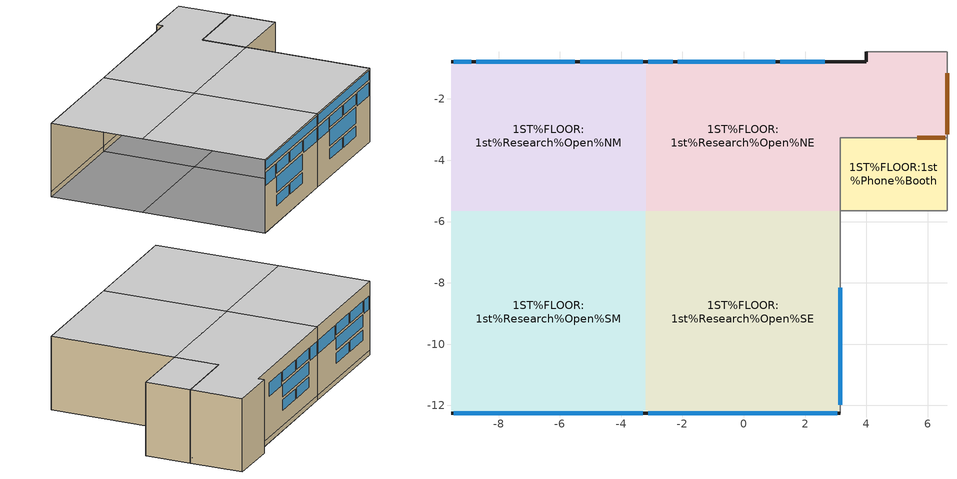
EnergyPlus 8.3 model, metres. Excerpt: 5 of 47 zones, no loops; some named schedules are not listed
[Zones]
1ST%FLOOR:1st%Research%Open%NE
 floor outside (27): 3.91,-3.26 3.52,-3.26 3.52,-0.78 3.91,-0.78 z0.51
 floor to 1st%Plenvm:1st%Plenvm (4): 3.14,-5.65 -3.2,-5.65 -3.2,-0.78 3.52,-0.78 3.52,-3.26 3.14,-3.26 z0.51
 floor ground (groundfloor_ashrae901_2013_zone5): 6.63,-3.26 3.91,-3.26 3.91,-0.78 3.99,-0.78 3.99,-0.45 6.63,-0.45 z0.51
 wall outside (extWall_heavy_ashrae901_2013_zone5): 3.99,-0.45 3.99,-0.78 z0.51:4.42; 3.99,-0.78,0.51 3.61,-0.78,0.51 3.61,-0.78,0.77 -3.2,-0.78,0.77 -3.2,-0.78,4.42 3.99,-0.78,4.42
 wall to 1ST%FLOOR:1st%Lobby (21): 6.63,-3.26 6.63,-0.45 3.99,-0.45 z0.51:4.42
 wall ground (extWall_heavy_ashrae901_2013_zone5): 3.61,-0.78 -3.2,-0.78 z0.51:0.77
 wall to 1ST%FLOOR:1st%Phone%Booth (23): 3.14,-5.65 3.14,-3.26 z0.51:4.42
 wall to 1ST%FLOOR:1st%Phone%Booth (31): 3.14,-3.26 6.63,-3.26 z0.51:4.42
 window (ext_win_ashrae901_zone5): 2.64,-0.78 1.19,-0.78 / -2.32,-0.78 -3.12,-0.78 z2.98:3.68; 1.02,-0.78 -0.5,-0.78 / -0.67,-0.78 -2.16,-0.78 z3.13:3.68; -0.67,-0.78 -2.16,-0.78 / 1.02,-0.78 -0.5,-0.78 z1.6:2.15; 1.02,-0.78 -2.16,-0.78 z2.31:2.97
 door inside (25): 6.63,-3.15 6.63,-1.17 / 5.66,-3.26 6.57,-3.26 z0.81:3.24
 ceiling to 2nd%Plenvm:2nd%Plenvm%False (5): -3.2,-5.65 3.14,-5.65 3.14,-3.26 6.63,-3.26 6.63,-0.45 3.99,-0.45 3.99,-0.78 -3.2,-0.78 z4.42
1ST%FLOOR:1st%Research%Open%NM
 floor to 1st%Plenvm:1st%Plenvm (4): -3.2,-5.65 -9.55,-5.65 -9.55,-0.78 -3.2,-0.78 z0.51
 wall outside (extWall_heavy_ashrae901_2013_zone5): -3.2,-0.78 -9.55,-0.78 z0.77:4.42
 wall ground (extWall_heavy_ashrae901_2013_zone5): -3.2,-0.78 -9.55,-0.78 z0.51:0.77
 window (ext_win_ashrae901_zone5): -5.51,-0.78 -7.03,-0.78 / -7.2,-0.78 -8.72,-0.78 z3.13:3.68; -5.51,-0.78 -7.03,-0.78 / -7.2,-0.78 -8.72,-0.78 z1.6:2.15; -5.51,-0.78 -8.72,-0.78 z2.31:2.97; -3.29,-0.78 -5.34,-0.78 / -8.89,-0.78 -9.47,-0.78 z2.98:3.68
 ceiling to 2nd%Plenvm:2nd%Plenvm%False (5): -9.55,-5.65 -3.2,-5.65 -3.2,-0.78 -9.55,-0.78 z4.42
1ST%FLOOR:1st%Phone%Booth
 floor outside (27): 6.63,-3.71 3.52,-3.71 3.52,-3.26 3.91,-3.26 3.91,-3.33 6.63,-3.33 z0.51
 floor to 1st%Plenvm:1st%Plenvm (4): 6.63,-5.65 3.14,-5.65 3.14,-3.26 3.52,-3.26 3.52,-3.71 6.63,-3.71 z0.51
 floor ground (groundfloor_ashrae901_2013_zone5): 6.63,-3.33 3.91,-3.33 3.91,-3.26 6.63,-3.26 z0.51
 wall to 1ST%FLOOR:1st%Volunteer%Area (22): 3.14,-5.65 6.63,-5.65 6.63,-3.26 z0.51:4.42
 ceiling to 2nd%Plenvm:2nd%Plenvm%False (5): 3.14,-5.65 6.63,-5.65 6.63,-3.26 3.14,-3.26 z4.42
1ST%FLOOR:1st%Research%Open%SM
 floor to 1st%Plenvm:1st%Plenvm (4): -3.2,-12.26 -9.55,-12.26 -9.55,-5.65 -3.2,-5.65 z0.51
 wall outside (extWall_heavy_ashrae901_2013_zone5): -9.55,-12.26 -3.2,-12.26 z0.51:4.42
 window (ext_win_ashrae901_zone5): -8.17,-12.26 -6.67,-12.26 / -6.51,-12.26 -5.03,-12.26 z1.44:1.99; -8.17,-12.26 -5.03,-12.26 z2.15:2.99; -8.17,-12.26 -6.67,-12.26 / -6.51,-12.26 -5.03,-12.26 z3.15:3.7; -9.47,-12.26 -3.29,-12.26 z3.87:4.34; -4.86,-12.26 -3.29,-12.26 / -9.47,-12.26 -8.34,-12.26 z3.01:3.7
 ceiling to 2nd%Plenvm:2nd%Plenvm%False (5): -9.55,-12.26 -3.2,-12.26 -3.2,-5.65 -9.55,-5.65 z4.42
1ST%FLOOR:1st%Research%Open%SE
 floor to 1st%Plenvm:1st%Plenvm (4): 3.14,-12.26 -3.2,-12.26 -3.2,-5.65 3.14,-5.65 z0.51
 wall outside (extWall_heavy_ashrae901_2013_zone5): -3.2,-12.26 3.14,-12.26 z0.51:4.42
 wall to 1ST%FLOOR:1st%Volunteer%Area (22): 3.14,-12.26 3.14,-5.65 z0.51:4.42
 window inside (1006): 3.14,-11.98 3.14,-8.16 z3.31:3.94
 window (ext_win_ashrae901_zone5): -1.68,-12.26 -0.18,-12.26 / -0.01,-12.26 1.47,-12.26 z1.44:1.99; -1.68,-12.26 1.47,-12.26 z2.15:2.99; -1.68,-12.26 -0.18,-12.26 / -0.01,-12.26 1.47,-12.26 z3.15:3.7; 1.63,-12.26 3.06,-12.26 / -3.12,-12.26 -1.84,-12.26 z3.01:3.7; -3.12,-12.26 3.06,-12.26 z3.87:4.34
 ceiling to 2nd%Plenvm:2nd%Plenvm%False (5): -3.2,-12.26 3.14,-12.26 3.14,-5.65 -3.2,-5.65 z4.42
[Building]
Building: North Axis {deg}=0; Terrain=Suburbs; Loads Convergence Tolerance Value=0.4; Temperature Convergence Tolerance Value {deltaC}=0.4; Solar Distribution=FullExterior; Maximum Number of Warmup Days=25; Minimum Number of Warmup Days=6
[Site:Location]
Phipps_CSL_Building: Latitude {deg}=40.5; Longitude {deg}=-80.22; Time Zone {hr}=-5; Elevation {m}=373
[SizingPeriod:DesignDay] Day of Month=15; Dry-Bulb Temperature Range Modifier Type=DefaultMultipliers; Humidity Condition Type=Wetbulb; Barometric Pressure {Pa}=96923.6; Wind Direction {deg}=0; Rain Indicator=No; Snow Indicator=No; Solar Model Indicator=ASHRAEClearSky; ASHRAE Clear Sky Optical Depth for Beam Irradiance (taub)=0; ASHRAE Clear Sky Optical Depth for Diffuse Irradiance (taud)=0
Name | Month | Day Type | Maximum Dry-Bulb Temperature {C} | Daily Dry-Bulb Temperature Range {deltaC} | Wetbulb or DewPoint at Maximum Dry-Bulb {C} | Wind Speed {m/s} | Daylight Saving Time Indicator | Sky Clearness
Summer Design Day in Phipps_CSL_Building | 7 | SummerDesignDay | 31.7 | 10.5 | 22.5 | 0 | Yes | 0.98
Winter Design Day in Phipps_CSL_Building | 1 | WinterDesignDay | -16.8 | 0 | -16.8 | 12.7 | No | 0
[Site:GroundTemperature:BuildingSurface]
14, 14, 14, 14, 14, 14, 14, 14, 14, 14, 14, 14
[Site:GroundTemperature:Deep]
14.89, 14.89, 14.89, 14.89, 14.89, 14.89, 14.89, 14.89, 14.89, 14.89, 14.89, 14.89
[Site:GroundReflectance]
0.2, 0.2, 0.2, 0.2, 0.2, 0.2, 0.2, 0.2, 0.2, 0.2, 0.2, 0.2
[Site:GroundReflectance:SnowModifier]
1, 1
[Material]
Name | Roughness | Thickness {m} | Conductivity {w/m-K} | Density {kg/m3} | Specific Heat {J/kg-K} | Thermal Emittance | Solar Absorptance | Visible Absorptance | Conductivity {W/m-K} | Thermal Absorptance
Brickwork Outer Leaf_0.105 | Rough | .105 | 0.84 | 1700 | 800 | 0.9 | 0.7 | 0.7
XPS Extruded Polystyrene  - CO2 Blowing_0.1035 | Rough | .1035 | 0.034 | 35 | 1400 | 0.9 | 0.6 | 0.6
Concrete Block (Heavyweight)_0.15 | Rough | .15 | 1.63 | 2300 | 1000 | 0.9 | 0.6 | 0.6
6 in. Concrete at R-0.0625/in (NW 145 lb/ft3 solid concrete)_0.1524 | Rough | .1524 | 2.27 | 2321.4 | 837.36 | 0.9 | 0.7 | 0.7
R-20 board Insulation (Glass fiber board)_0.1268 | Rough | .1268 | 0.036 | 160 | 840 | 0.9 | 0.7 | 0.7
Gypsum Plastering_0.013 | Rough | .013 | 0.4 | 1000 | 1000 | 0.9 | 0.5 | 0.5
3_1_10014 | Rough | 0.003 |  | 288 | 1380 |  | 0.7 | 0.7 | 0.06 | 0.9
3_2_10013 | Rough | 0.0381 |  | 1200 | 1000 |  | 0.7 | 0.7 | 0.38 | 0.9
5_1_10007 | Rough | 0.1397 |  | 2240 | 836.8 |  | 0.7 | 0.7 | 1.311 | 0.9
13_5_10001 | Smooth | 0.0159 |  | 784.9 | 830 |  | 0.92 | 0.92 | 0.16 | 0.9
21_2_10002 | Rough | 0.0762 |  | 240 | 1260 |  | 0.6 | 0.6 | 0.063 | 0.9
23_2_10002 | Rough | 0.1524 |  | 240 | 1260 |  | 0.6 | 0.6 | 0.063 | 0.9
25_1_108 | Rough | 0.035 |  | 700 | 2390 |  | 0.5 | 0.5 | 0.19 | 0.9
27_1_5 | Rough | 0.105 |  | 1700 | 800 |  | 0.7 | 0.7 | 0.84 | 0.9
27_2_103 | Rough | 0.1182 |  | 35 | 1400 |  | 0.6 | 0.6 | 0.034 | 0.9
27_3_11 | Rough | 0.1 |  | 1400 | 1000 |  | 0.6 | 0.6 | 0.51 | 0.9
27_4_66 | Rough | 0.013 |  | 1000 | 1000 |  | 0.5 | 0.5 | 0.4 | 0.9
31_2_6 | Rough | 0.115 |  | 1700 | 800 |  | 0.7 | 0.7 | 0.62 | 0.9
[Material:NoMass]
1_RVAL_1: Roughness=Rough; Thermal Resistance {m2-K/W}=.2201375; Thermal Absorptance=0.9; Solar Absorptance=0.7; Visible Absorptance=0.7
[WindowMaterial:SimpleGlazingSystem]
ext_glazing_zone_5: U-Factor=2.16; Solar Heat Gain Coefficient=0.38; Visible Transmittance=0.418
[WindowMaterial:Glazing] Optical Data Type=SpectralAverage; Thickness {m}=0.003; Infrared Transmittance at Normal Incidence=0; Front Side Infrared Hemispherical Emissivity=0.84; Conductivity {W/m-K}=0.9; Dirt Correction Factor for Solar and Visible Transmittance=1
Name | Solar Transmittance at Normal Incidence | Front Side Solar Reflectance at Normal Incidence | Back Side Solar Reflectance at Normal Incidence | Visible Transmittance at Normal Incidence | Front Side Visible Reflectance at Normal Incidence | Back Side Visible Reflectance at Normal Incidence | Back Side Infrared Hemispherical Emissivity
2 | 0.837 | 0.075 | 0.075 | 0.898 | 0.081 | 0.081 | 0.84
40 | 0.63 | 0.19 | 0.22 | 0.85 | 0.056 | 0.079 | 0.1
[WindowMaterial:Gas]
1024: Gas Type=Krypton; Thickness {m}=0.02
[Construction]
groundfloor_ashrae901_2013_zone5, 1_RVAL_1, R-20 board Insulation (Glass fiber board)_0.1268, 6 in. Concrete at R-0.0625/in (NW 145 lb/ft3 solid concrete)_0.1524
4: 3_2_10013, 3_1_10014
5: 5_1_10007
extWall_heavy_ashrae901_2013_zone5: Brickwork Outer Leaf_0.105, XPS Extruded Polystyrene  - CO2 Blowing_0.1035, Concrete Block (Heavyweight)_0.15, Gypsum Plastering_0.013
21; 22: 13_5_10001, 21_2_10002, 13_5_10001
23: 13_5_10001, 23_2_10002, 13_5_10001
25: 25_1_108
27: 27_1_5, 27_2_103, 27_3_11, 27_4_66
31: 27_4_66, 31_2_6, 27_4_66
ext_win_ashrae901_zone5: ext_glazing_zone_5
1006: 40, 1024, 2
[WindowProperty:FrameAndDivider] Frame Outside Projection {m}=0; Frame Inside Projection {m}=0; Frame Conductance {W/m2-K}=9.5; Ratio of Frame-Edge Glass Conductance to Center-Of-Glass Conductance=1; Frame Solar Absorptance=0.5; Frame Visible Absorptance=0.5; Frame Thermal Hemispherical Emissivity=0.9; Divider Type=DividedLite; Divider Outside Projection {m}=0; Divider Inside Projection {m}=0; Ratio of Divider-Edge Glass Conductance to Center-Of-Glass Conductance=1; Divider Thermal Hemispherical Emissivity=0.9; Outside Reveal Solar Absorptance=0.5; Inside Sill Depth {m}=0; Inside Sill Solar Absorptance=0.5; Inside Reveal Depth {m}=0; Inside Reveal Solar Absorptance=0.5
Name | Frame Width {m} | Divider Width {m} | Number of Horizontal Dividers | Number of Vertical Dividers | Divider Conductance {W/m2-K} | Divider Solar Absorptance | Divider Visible Absorptance
4 | 0.04 | 0.02 | 1 | 1 | 9.5 | 0.5 | 0.5
5 | 0.0635 | 0 | 0 | 0 | 0 | 0 | 0
[ZoneMixing] Schedule=alwaysOn; Design Flow Rate Calculation Method=AirChanges/Hour; Air Changes per Hour {ACH}=1
Name | Zone | Source Zone | Delta Temperature | Delta Temperature\
sw2smMix | 1ST%FLOOR:1ST%RESEARCH%OPEN%SM | 1ST%FLOOR:1ST%RESEARCH%OPEN%SW | 0
sm2swMix | 1ST%FLOOR:1ST%RESEARCH%OPEN%SW | 1ST%FLOOR:1ST%RESEARCH%OPEN%SM | 0
nw2nmMix | 1ST%FLOOR:1ST%RESEARCH%OPEN%NM | 1ST%FLOOR:1ST%RESEARCH%OPEN%NW | 0
nm2nwMix | 1ST%FLOOR:1ST%RESEARCH%OPEN%NW | 1ST%FLOOR:1ST%RESEARCH%OPEN%NM |  | 0
nm2smMix | 1ST%FLOOR:1ST%RESEARCH%OPEN%SM | 1ST%FLOOR:1ST%RESEARCH%OPEN%NM | 0
sm2nmMix | 1ST%FLOOR:1ST%RESEARCH%OPEN%NM | 1ST%FLOOR:1ST%RESEARCH%OPEN%SM | 0
nm2neMix | 1ST%FLOOR:1ST%RESEARCH%OPEN%NE | 1ST%FLOOR:1ST%RESEARCH%OPEN%NM | 0
ne2nmMix | 1ST%FLOOR:1ST%RESEARCH%OPEN%NM | 1ST%FLOOR:1ST%RESEARCH%OPEN%NE | 0
ne2seMix | 1ST%FLOOR:1ST%RESEARCH%OPEN%SE | 1ST%FLOOR:1ST%RESEARCH%OPEN%NE | 0
se2neMix | 1ST%FLOOR:1ST%RESEARCH%OPEN%NE | 1ST%FLOOR:1ST%RESEARCH%OPEN%SE | 0
sm2seMix | 1ST%FLOOR:1ST%RESEARCH%OPEN%SE | 1ST%FLOOR:1ST%RESEARCH%OPEN%SM | 0
se2smMix | 1ST%FLOOR:1ST%RESEARCH%OPEN%SM | 1ST%FLOOR:1ST%RESEARCH%OPEN%SE | 0
[Zone] Type=1; Multiplier=1; Ceiling Height {m}=Autocalculate; Floor Area {m2}=autocalculate; Zone Inside Convection Algorithm=TARP
Name | Volume {m3}
1ST%FLOOR:1st%Research%Open%NE; 1ST%FLOOR:1st%Research%Open%NM; 1ST%FLOOR:1st%Research%Open%SM; 1ST%FLOOR:1st%Research%Open%SE
1ST%FLOOR:1st%Phone%Booth | 31.5186
[RoomAirModelType] Room-Air Modeling Type=UnderFloorAirDistributionExterior; Air Temperature Coupling Strategy=Direct
Name | Zone
1ST%FLOOR:1st%Research%Open%SE Air Model | 1ST%FLOOR:1st%Research%Open%SE
1ST%FLOOR:1st%Research%Open%SM Air Model | 1ST%FLOOR:1st%Research%Open%SM
1ST%FLOOR:1st%Research%Open%NE Air Model | 1ST%FLOOR:1st%Research%Open%NE
1ST%FLOOR:1st%Research%Open%NM Air Model | 1ST%FLOOR:1st%Research%Open%NM
[RoomAirSettings:UnderFloorAirDistributionExterior] Number of Diffusers per Zone=autocalculate; Power per Plume {W}=autocalculate; Design Effective Area of Diffuser {m2}=autocalculate; Diffuser Slot Angle from Vertical {deg}=15; Thermostat Height {m}=1.2; Comfort Height {m}=1.1; Temperature Difference Threshold for Reporting {deltaC}=0.4; Floor Diffuser Type=LinearBarGrille; Transition Height {m}=1.7; Coefficient A in formula Kc = A*Gamma**B + C + D*Gamma + E*Gamma**2=autocalculate; Coefficient B in formula Kc = A*Gamma**B + C + D*Gamma + E*Gamma**2=autocalculate; Coefficient C in formula Kc = A*Gamma**B + C + D*Gamma + E*Gamma**2=autocalculate; Coefficient D in formula Kc = A*Gamma**B + C + D*Gamma + E*Gamma**2=autocalculate; Coefficient E in formula Kc = A*Gamma**B + C + D*Gamma + E*Gamma**2=autocalculate
1ST%FLOOR:1st%Research%Open%SE; 1ST%FLOOR:1st%Research%Open%SM; 1ST%FLOOR:1st%Research%Open%NE; 1ST%FLOOR:1st%Research%Open%NM
[People] Number of People Calculation Method=People; Fraction Radiant=0.3; Sensible Heat Fraction=AUTOCALCULATE; Activity Level Schedule=Activity Schedule; Carbon Dioxide Generation Rate {m3/s-W}=3.82E-8; Enable ASHRAE 55 Comfort Warnings=No; Mean Radiant Temperature Calculation Type=ZoneAveraged; Work Efficiency Schedule=Work efficiency; Clothing Insulation Calculation Method=ClothingInsulationSchedule; Clothing Insulation Schedule=Clothing Schedule; Air Velocity Schedule=AirVelocitySchedule; Thermal Comfort Model 1 Type=Fanger
Name | Zone or ZoneList | Number of People Schedule | Number of People
People 1ST%FLOOR:1st%Research%Open%NE | 1ST%FLOOR:1st%Research%Open%NE | StoOffOccpSch | 6
People 1ST%FLOOR:1st%Research%Open%NM | 1ST%FLOOR:1st%Research%Open%NM | StoOffOccpSch | 6
People 1ST%FLOOR:1st%Phone%Booth | 1ST%FLOOR:1st%Phone%Booth | alwaysZero | 0
People 1ST%FLOOR:1st%Research%Open%SM | 1ST%FLOOR:1st%Research%Open%SM | StoOffOccpSch | 8
People 1ST%FLOOR:1st%Research%Open%SE | 1ST%FLOOR:1st%Research%Open%SE | StoOffOccpSch | 8
[Lights] Design Level Calculation Method=Watts/Area; Return Air Fraction=0; Fraction Radiant=0.42; Fraction Visible=0.18; Fraction Replaceable=1
Name | Zone or ZoneList | Schedule | Lighting Level {W} | Watts per Zone Floor Area {W/m2}
1ST%FLOOR:1st%Research%Open%NE General lighting | 1ST%FLOOR:1st%Research%Open%NE | pythonInteriorLighting | 485.1372 | 4.652
1ST%FLOOR:1st%Research%Open%NM General lighting | 1ST%FLOOR:1st%Research%Open%NM | pythonInteriorLighting | 370.8372 | 4.652
1ST%FLOOR:1st%Phone%Booth General lighting | 1ST%FLOOR:1st%Phone%Booth | 1096 | 116.5122 | 5.203
1ST%FLOOR:1st%Research%Open%SM General lighting | 1ST%FLOOR:1st%Research%Open%SM | pythonInteriorLighting | 503.6352 | 4.652
1ST%FLOOR:1st%Research%Open%SE General lighting | 1ST%FLOOR:1st%Research%Open%SE | pythonInteriorLighting | 503.6352 | 4.652
[ElectricEquipment] Schedule=StoOffEquiSch; Design Level Calculation Method=Watts/Area; Watts per Zone Floor Area {W/m2}=25; Fraction Latent=0; Fraction Radiant=0.2; Fraction Lost=0
Name | Zone or ZoneList | Design Level {W}
1ST%FLOOR:1st%Research%Open%NE Equipment 1 | 1ST%FLOOR:1st%Research%Open%NE | 1131.99
1ST%FLOOR:1st%Research%Open%NM Equipment 1 | 1ST%FLOOR:1st%Research%Open%NM | 865.2868
1ST%FLOOR:1st%Research%Open%SM Equipment 1 | 1ST%FLOOR:1st%Research%Open%SM | 1175.15
1ST%FLOOR:1st%Research%Open%SE Equipment 1 | 1ST%FLOOR:1st%Research%Open%SE | 1175.15
[ZoneInfiltration:DesignFlowRate] Schedule=On; Design Flow Rate Calculation Method=AirChanges/Hour; Air Changes per Hour {1/hr}=1; Constant Term Coefficient=0.606; Temperature Term Coefficient=0.03636; Velocity Term Coefficient=0.1177; Velocity Squared Term Coefficient=0
Name | Zone or ZoneList | Design Flow Rate {m3/s}
1ST%FLOOR:1st%Research%Open%NE Infiltration | 1ST%FLOOR:1st%Research%Open%NE | 0.012919
1ST%FLOOR:1st%Research%Open%NM Infiltration | 1ST%FLOOR:1st%Research%Open%NM | 0.009966
1ST%FLOOR:1st%Phone%Booth Infiltration | 1ST%FLOOR:1st%Phone%Booth | 0.002627
1ST%FLOOR:1st%Research%Open%SM Infiltration | 1ST%FLOOR:1st%Research%Open%SM | 0.013535
1ST%FLOOR:1st%Research%Open%SE Infiltration | 1ST%FLOOR:1st%Research%Open%SE | 0.013535
[Exterior:Lights]
Exterior Facade Lighting: Schedule=calibratedExteriorLighting; Design Level {W}=2560; Control Option=ScheduleNameOnly
[Exterior:FuelEquipment]
ExteriorEquipment: Fuel Use Type=Electricity; Schedule=calibratedExteriorEquipment; Design Level {W}=1134.8
